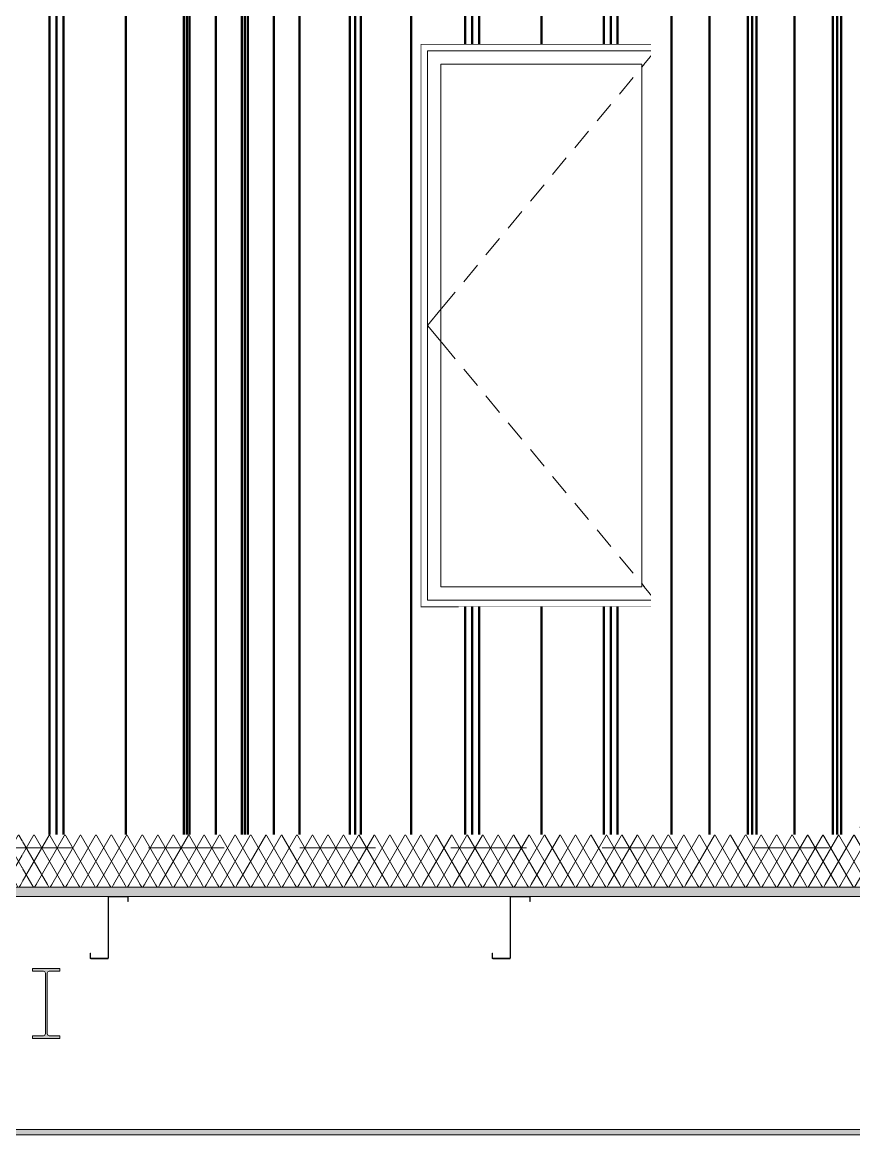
# Model space of a CAD drawing. Header units: millimetres. Extents: x -48147 to 1468943, y -496296 to 18123.
# Drawn here: x 1394783 to 1397886, y -480216 to -476064 of the extents above; entities that cross this region are included whole.
import ezdxf

# ---------------------------------------------------------------- set-up
doc = ezdxf.new("R2010")
doc.units = ezdxf.units.MM
doc.header["$MEASUREMENT"] = 0
doc.linetypes.add('Dashed', pattern=[2822.222233, 1411.111116, -1411.111116])
doc.linetypes.add('Wipeout_Contour', pattern=[1000, 0, -1000])
for name, color, linetype, lineweight, true_color in [('0_Pen_No__105', 7, 'Continuous', 15, 0xa6a6a6), ('A-20-M_Roof_Pen_No__53', 7, 'Continuous', 35, 0x444444), ('New_A-20-M_Ceiling_Pen_No__107', 7, 'Continuous', 15, 0xa6a6a6), ('New_A-20-M_Roof_Pen_No__149', 7, 'Continuous', 0, 0x2a2a2a), ('New_A-20-M_Roof_Pen_No__81', 7, 'Continuous', 20, 0x6a6a6a), ('New_A-25-M_Wall_Ext_Pen_No__104', 7, 'Continuous', 15, 0xa6a6a6), ('New_A-25-M_Wall_Ext_Pen_No__44', 7, 'Continuous', 35, 0x444444), ('New_A-25-M_Wall_Ext_Pen_No__64', 7, 'Continuous', 20, 0x606060)]:
    doc.layers.add(name, color=color, linetype=linetype, lineweight=lineweight, true_color=true_color)
for name, color, linetype in [('A-20-M_Roof', 7, 'Continuous'), ('A-95-M_Elevation Hatch', 7, 'Continuous'), ('New_A-20-M_Ceiling', 7, 'Continuous'), ('New_A-20-M_Roof', 7, 'Continuous'), ('New_A-25-M_Wall_Ext', 7, 'Continuous'), ('New_ArchiCAD Windows', 7, 'Continuous'), ('S-280-M_STRUCT_FRAME.IFC Import', 7, 'Continuous')]:
    doc.layers.add(name, color=color, linetype=linetype)
for name, color, linetype, lineweight in [('A-20-M_Roof_Pen_No__85', 8, 'Continuous', 20), ('A-20-M_Roof_Pen_No__93', 8, 'Continuous', 13), ('A-95-M_Elevation Hatch_Pen_No__22', 8, 'Continuous', 50), ('New_A-20-M_Ceiling_Pen_No__1', 7, 'Continuous', 13), ('New_A-20-M_Roof_Pen_No__4', 7, 'Continuous', 20), ('New_A-20-M_Roof_Pen_No__85', 8, 'Continuous', 20), ('New_ArchiCAD Windows_Pen_No__101', 252, 'Continuous', 15), ('New_ArchiCAD Windows_Pen_No__3', 7, 'Continuous', 18), ('New_ArchiCAD Windows_Pen_No__87', 8, 'Continuous', 20), ('S-280-M_STRUCT_FRAME.IFC Import_Pen_No__1', 7, 'Continuous', 13), ('S-280-M_STRUCT_FRAME.IFC Import_Pen_No__160', 5, 'Continuous', 200)]:
    doc.layers.add(name, color=color, linetype=linetype, lineweight=lineweight)
pattern_1 = [(60, (1411454.48, -491295.517), (-43.30127, 25), []), (120, (1411454.48, -491295.517), (43.30127, 25), [])]
pattern_2 = [(90, (1411480.33, -491295.5), (-517, 0), []), (90, (1411454.5, -491295.5), (-517, 0), []), (90, (1411428.63, -491295.5), (-517, 0), []), (90, (1411712.98, -491040.52), (-258.5, 0), [])]

# ---------------------------------------------------------------- blocks, each defined once
blk = doc.blocks.new('Section Elem_176_1', base_point=(1411454.5, -491295.5))
at = {"color": 254, "linetype": 'Wipeout_Contour', "lineweight": 0, "ltscale": 5902300.220072519}
blk.add_wipeout([(1396295.2, -476195.5), (1396270.2, -476195.5), (1396270.2, -478195.5), (1396295.2, -478195.5)], dxfattribs=at).dxf.layer = 'New_ArchiCAD Windows'
at = {"color": 254, "linetype": 'Wipeout_Contour', "lineweight": 0, "ltscale": 5905612.250598381}
blk.add_wipeout([(1397145.2, -478195.5), (1397170.2, -478195.5), (1397170.2, -476195.5), (1397145.2, -476195.5)], dxfattribs=at).dxf.layer = 'New_ArchiCAD Windows'
at = {"color": 254, "linetype": 'Wipeout_Contour', "lineweight": 0, "ltscale": 11805277.94470387}
blk.add_wipeout([(1397145.2, -476195.5), (1397170.2, -476195.5), (1397170.2, -476145.5), (1396270.2, -476145.5), (1396270.2, -476195.5), (1396295.2, -476195.5), (1396295.2, -476170.5), (1397145.2, -476170.5)], dxfattribs=at).dxf.layer = 'New_ArchiCAD Windows'
at = {"color": 254, "linetype": 'Wipeout_Contour', "lineweight": 0, "ltscale": 5902442.099922271}
blk.add_wipeout([(1396345.2, -478170.5), (1396345.2, -476220.5), (1396295.2, -476220.5), (1396295.2, -478170.5)], dxfattribs=at).dxf.layer = 'New_ArchiCAD Windows'
at = {"color": 254, "linetype": 'Wipeout_Contour', "lineweight": 0, "ltscale": 5905470.242143083}
blk.add_wipeout([(1397095.2, -476220.5), (1397095.2, -478170.5), (1397145.2, -478170.5), (1397145.2, -476220.5)], dxfattribs=at).dxf.layer = 'New_ArchiCAD Windows'
at = {"color": 254, "linetype": 'Wipeout_Contour', "lineweight": 0, "ltscale": 11810547.17961747}
blk.add_wipeout([(1397145.2, -478220.5), (1396295.2, -478220.5), (1396295.2, -478195.5), (1396270.2, -478195.5), (1396270.2, -478245.5), (1397170.2, -478245.5), (1397170.2, -478195.5), (1397145.2, -478195.5)], dxfattribs=at).dxf.layer = 'New_ArchiCAD Windows'
at = {"layer": 'New_ArchiCAD Windows_Pen_No__87', "linetype": 'Continuous'}
for p, q in [((1396270.2, -478245.5), (1396270.2, -476145.5)), ((1396270.2, -476145.5), (1397170.2, -476145.5)), ((1397170.2, -476145.5), (1397170.2, -478245.5)), ((1397170.2, -478245.5), (1396270.2, -478245.5))]:
    blk.add_line(p, q, dxfattribs=at)
at = {"color": 254, "linetype": 'Wipeout_Contour', "lineweight": 0, "ltscale": 8854010.972470649}
blk.add_wipeout([(1397145.2, -476170.5), (1396295.2, -476170.5), (1396295.2, -476220.5), (1396345.2, -476220.5), (1397095.2, -476220.5), (1397145.2, -476220.5)], dxfattribs=at).dxf.layer = 'New_ArchiCAD Windows'
at = {"color": 254, "linetype": 'Wipeout_Contour', "lineweight": 0, "ltscale": 8857857.662685473}
blk.add_wipeout([(1396295.2, -478220.5), (1397145.2, -478220.5), (1397145.2, -478170.5), (1397095.2, -478170.5), (1396345.2, -478170.5), (1396295.2, -478170.5)], dxfattribs=at).dxf.layer = 'New_ArchiCAD Windows'
at = {"layer": 'New_ArchiCAD Windows_Pen_No__101', "linetype": 'Continuous'}
for p, q in [((1396295.2, -476220.5), (1396295.2, -476170.5)), ((1396295.2, -476170.5), (1397145.2, -476170.5)), ((1397145.2, -476170.5), (1397145.2, -476220.5)), ((1396295.2, -478170.5), (1396295.2, -476220.5)), ((1397145.2, -476220.5), (1397145.2, -478170.5)), ((1396295.2, -478220.5), (1396295.2, -478170.5)), ((1397145.2, -478170.5), (1397145.2, -478220.5)), ((1397145.2, -478220.5), (1396295.2, -478220.5))]:
    blk.add_line(p, q, dxfattribs=at)
at = {"color": 254, "linetype": 'Wipeout_Contour', "lineweight": 0, "ltscale": 5903956.168347869}
blk.add_wipeout([(1397095.2, -478170.5), (1397095.2, -476220.5), (1396345.2, -476220.5), (1396345.2, -478170.5)], dxfattribs=at).dxf.layer = 'New_ArchiCAD Windows'
at = {"layer": 'New_ArchiCAD Windows_Pen_No__101', "linetype": 'Continuous'}
for p, q in [((1396345.2, -476220.5), (1396345.2, -478170.5)), ((1397095.2, -476220.5), (1396345.2, -476220.5)), ((1397095.2, -478170.5), (1397095.2, -476220.5)), ((1396345.2, -478170.5), (1397095.2, -478170.5))]:
    blk.add_line(p, q, dxfattribs=at)
at = {"layer": 'New_ArchiCAD Windows_Pen_No__3', "linetype": 'Continuous'}
for p, q in [((1397145.2, -476170.5), (1397094.1, -476232.1)), ((1397062.2, -476270.6), (1397011.1, -476332.2)), ((1396979.2, -476370.7), (1396928.1, -476432.2)), ((1396896.2, -476470.7), (1396845.1, -476532.3)), ((1396813.2, -476570.8), (1396762.2, -476632.4)), ((1396730.2, -476670.9), (1396679.2, -476732.4)), ((1396647.3, -476770.9), (1396596.2, -476832.5)), ((1396564.3, -476871), (1396513.2, -476932.6)), ((1396481.3, -476971.1), (1396430.2, -477032.6)), ((1396398.3, -477071.1), (1396347.2, -477132.7)), ((1396346.2, -477133.9), (1396295.2, -477195.5)), ((1396346.2, -477257.1), (1396295.2, -477195.5)), ((1396398.3, -477319.9), (1396347.2, -477258.3)), ((1396481.3, -477420), (1396430.2, -477358.4)), ((1396564.3, -477520), (1396513.2, -477458.5)), ((1396647.3, -477620.1), (1396596.2, -477558.5)), ((1396730.2, -477720.2), (1396679.2, -477658.6)), ((1396813.2, -477820.2), (1396762.2, -477758.7)), ((1396896.2, -477920.3), (1396845.1, -477858.7)), ((1396979.2, -478020.4), (1396928.1, -477958.8)), ((1397062.2, -478120.4), (1397011.1, -478058.9)), ((1397145.2, -478220.5), (1397094.1, -478158.9))]:
    blk.add_line(p, q, dxfattribs=at)
blk = doc.blocks.new('Section Elem_188_1', base_point=(1411454.5, -491295.5))
at = {"layer": 'New_A-25-M_Wall_Ext_Pen_No__44', "linetype": 'Continuous'}
blk.add_line((1394835, -477890.5), (1394795, -477890.5), dxfattribs=at)
at = {"color": 254, "linetype": 'Wipeout_Contour', "lineweight": 0, "ltscale": 5898390.979079758}
blk.add_wipeout([(1394795, -478990.5), (1394835, -478990.5), (1394835, -477940.5), (1394795, -477940.5)], dxfattribs=at).dxf.layer = 'New_A-25-M_Wall_Ext'
at = {"layer": 'New_A-25-M_Wall_Ext_Pen_No__104', "linetype": 'Continuous'}
for points in [[(1394835, -477940.5), (1394835, -477890.5), (1394795, -477890.5), (1394795, -477940.5)], [(1394850, -478439.2), (1394853.7, -478435.5), (1394855, -478430.5), (1394853.7, -478425.5), (1394850, -478421.9), (1394845, -478420.5), (1394840, -478421.9), (1394836.4, -478425.5), (1394835, -478430.5), (1394836.4, -478435.5), (1394840, -478439.2), (1394845, -478440.5)]]:
    blk.add_hatch(color=256, dxfattribs=at).paths.add_polyline_path(points)
at = {"layer": 'New_A-25-M_Wall_Ext_Pen_No__44', "linetype": 'Continuous'}
for p, q in [((1394795, -477890.5), (1394795, -477940.5)), ((1394835, -477890.5), (1394835, -477940.5)), ((1394835, -477940.5), (1394795, -477940.5)), ((1394836.4, -478425.5), (1394835, -478430.5)), ((1394840, -478421.9), (1394836.4, -478425.5)), ((1394845, -478420.5), (1394840, -478421.9)), ((1394845, -478420.5), (1394850, -478421.9)), ((1394850, -478421.9), (1394853.7, -478425.5)), ((1394853.7, -478425.5), (1394855, -478430.5)), ((1394835, -478430.5), (1394836.4, -478435.5)), ((1394836.4, -478435.5), (1394840, -478439.2)), ((1394840, -478439.2), (1394845, -478440.5)), ((1394850, -478439.2), (1394845, -478440.5)), ((1394853.7, -478435.5), (1394850, -478439.2)), ((1394855, -478430.5), (1394853.7, -478435.5))]:
    blk.add_line(p, q, dxfattribs=at)
at = {"layer": 'New_A-25-M_Wall_Ext_Pen_No__64', "linetype": 'Continuous'}
for p, q in [((1394795, -478990.5), (1394795, -477940.5)), ((1394835, -478990.5), (1394835, -477940.5)), ((1394850, -478421.9), (1394850, -478421.9)), ((1394850, -478439.2), (1394850, -478439.2)), ((1394795, -478990.5), (1394835, -478990.5))]:
    blk.add_line(p, q, dxfattribs=at)
blk = doc.blocks.new('Section Elem_395_1', base_point=(1411454.5, -491295.5))
at = {"layer": 'New_A-20-M_Ceiling_Pen_No__107', "linetype": 'Continuous'}
blk.add_hatch(color=256, dxfattribs=at).paths.add_polyline_path([(1392822.2, -480215.5), (1402801.5, -480215.5), (1402801.5, -480195.5), (1392822.2, -480195.5)])
at = {"layer": 'New_A-20-M_Ceiling_Pen_No__1', "linetype": 'Continuous'}
for p, q in [((1402801.5, -480195.5), (1392822.2, -480195.5)), ((1402801.5, -480215.5), (1392822.2, -480215.5))]:
    blk.add_line(p, q, dxfattribs=at)
blk = doc.blocks.new('Section Elem_481_1', base_point=(1411454.5, -491295.5))
at = {"layer": 'New_A-20-M_Roof_Pen_No__4', "linetype": 'Continuous'}
for p, q in [((1395106.4, -479326.5), (1393675.4, -479326.5)), ((1395175.4, -479326.5), (1395106.4, -479326.5)), ((1396606.4, -479326.5), (1395175.4, -479326.5)), ((1396675.4, -479326.5), (1396606.4, -479326.5)), ((1398106.4, -479326.5), (1396675.4, -479326.5))]:
    blk.add_line(p, q, dxfattribs=at)
at = {"color": 254, "linetype": 'Wipeout_Contour', "lineweight": 0, "ltscale": 5923904.695685593}
blk.add_wipeout([(1411569.1, -479281.5), (1390975.3, -479281.5), (1390975.3, -479291.5), (1411569.1, -479291.5)], dxfattribs=at).dxf.layer = 'New_A-20-M_Roof'
at = {"layer": 'New_A-20-M_Roof_Pen_No__81', "linetype": 'Continuous', "lineweight": 0, "true_color": 0x353535}
blk.add_hatch(color=250, dxfattribs=at).paths.add_polyline_path([(1390975.3, -479291.5), (1390975.3, -479326.5), (1411569.1, -479326.5), (1411569.1, -479291.5)])
at = {"layer": 'New_A-20-M_Roof_Pen_No__85', "linetype": 'Continuous'}
h = blk.add_hatch(dxfattribs=at)
h.set_pattern_fill('Batt_Insulation_0001', color=256, style=0, pattern_type=2)
h.set_pattern_definition(pattern_1)
h.paths.add_polyline_path([(1411569.1, -479281.5), (1390975.3, -479281.5), (1390975.3, -479291.5), (1411569.1, -479291.5)])
at = {"layer": 'New_A-20-M_Roof_Pen_No__149', "linetype": 'Continuous'}
blk.add_line((1411569.1, -479291.5), (1390975.3, -479291.5), dxfattribs=at)
blk = doc.blocks.new('Section Elem_482_1', base_point=(1411454.5, -491295.5))
at = {"color": 254, "linetype": 'Wipeout_Contour', "lineweight": 0, "ltscale": 5895661.165739702}
blk.add_wipeout([(1391892.8, -479031.6), (1391891.7, -479031.6), (1394782.8, -479068.1), (1397003.6, -479067.5)], dxfattribs=at).dxf.layer = 'A-20-M_Roof'
at = {"color": 254, "linetype": 'Wipeout_Contour', "lineweight": 0, "ltscale": 23705300.2218398}
blk.add_wipeout([(1392500.3, -479016.8), (1392538.1, -479017.1), (1392737.2, -479018.8), (1398924.4, -479070.2), (1409723.6, -479070.2), (1410096.4, -479059.4), (1410101.5, -479059.2), (1411385.1, -479021.9), (1411385.1, -479016.9), (1407099.5, -479016.9), (1407099.5, -479062.4), (1405191.5, -479062.4), (1405191.5, -479016.9), (1392753.2, -479016.9), (1392753.2, -479016.5), (1392510.8, -479016.5)], dxfattribs=at).dxf.layer = 'A-20-M_Roof'
at = {"color": 254, "linetype": 'Wipeout_Contour', "lineweight": 0, "ltscale": 27986191.75519492}
blk.add_wipeout([(1391892.8, -479031.6), (1397003.6, -479067.5), (1398924.4, -479070.2), (1392500.3, -479016.8), (1392491.8, -479017.1), (1392489.6, -479017.1), (1392414.2, -479018.8), (1392414.2, -479024.6), (1392356.7, -479025.9), (1392350.4, -479025.9), (1392350.4, -479025.1), (1392256.6, -479024.6), (1392250.8, -479024.6), (1392246.7, -479024.6), (1392221.9, -479025.2), (1392215.6, -479025.2), (1392215.6, -479023.3), (1392138.5, -479025.1), (1392120.7, -479025.5)], dxfattribs=at).dxf.layer = 'A-20-M_Roof'
at = {"color": 254, "linetype": 'Wipeout_Contour', "lineweight": 0, "ltscale": 11866068.12778171}
blk.add_wipeout([(1394782.8, -479281.5), (1411569.2, -479281.5), (1411569.2, -479138.2), (1411569.1, -479037.6), (1409723.6, -479070.2), (1398924.4, -479070.2), (1397003.6, -479067.5), (1394782.8, -479068.1)], dxfattribs=at).dxf.layer = 'A-20-M_Roof'
at = {"layer": 'A-20-M_Roof_Pen_No__85', "linetype": 'Continuous'}
h = blk.add_hatch(dxfattribs=at)
h.set_pattern_fill('Batt_Insulation_0001', color=256, style=0, pattern_type=2)
h.set_pattern_definition(pattern_1)
h.paths.add_polyline_path([(1394782.8, -479281.5), (1411569.2, -479281.5), (1411569.2, -479138.2), (1411569.1, -479037.6), (1409723.6, -479070.2), (1398924.4, -479070.2), (1397003.6, -479067.5), (1394782.8, -479068.1)])
at = {"layer": 'A-20-M_Roof_Pen_No__53', "linetype": 'Continuous'}
blk.add_line((1394782.8, -479068.1), (1394782.8, -479068.3), dxfattribs=at)
at = {"layer": 'A-20-M_Roof_Pen_No__53', "linetype": 'Continuous', "flags": 128}
blk.add_lwpolyline([(1411569.1, -479037.6), (1409723.6, -479070.2), (1398924.4, -479070.2), (1397003.6, -479067.5), (1394782.8, -479068.1)], dxfattribs=at)
blk = doc.blocks.new('Section Elem_483_1', base_point=(1411454.5, -491295.5))
at = {"color": 254, "linetype": 'Wipeout_Contour', "lineweight": 0, "ltscale": 4414221.647992561}
blk.add_wipeout([(1391013.4, -479029.7), (1391618.3, -479036.2), (1391108.3, -479030.1)], dxfattribs=at).dxf.layer = 'A-20-M_Roof'
at = {"color": 254, "linetype": 'Wipeout_Contour', "lineweight": 0, "ltscale": 25019089.54774899}
blk.add_wipeout([(1391178.8, -479030.1), (1391108.3, -479030.1), (1391618.3, -479036.2), (1394782.8, -479068.3), (1391891.7, -479031.8), (1391654.4, -479031.1), (1391425.9, -479030.6), (1391425.9, -479032.5), (1391381.9, -479032.4), (1391375.4, -479032.3), (1391375.4, -479032.2), (1391264.2, -479031), (1391261.5, -479030.9), (1391242.5, -479030.9), (1391236, -479030.8), (1391236, -479030.2), (1391186.5, -479030.1)], dxfattribs=at).dxf.layer = 'A-20-M_Roof'
at = {"color": 254, "linetype": 'Wipeout_Contour', "lineweight": 0, "ltscale": 4414268.325343929}
blk.add_wipeout([(1391261.5, -479030.9), (1391264.2, -479031), (1391265.2, -479031)], dxfattribs=at).dxf.layer = 'A-20-M_Roof'
at = {"color": 254, "linetype": 'Wipeout_Contour', "lineweight": 0, "ltscale": 8835059.25824206}
blk.add_wipeout([(1394782.8, -479281.5), (1394782.8, -479068.3), (1391618.3, -479036.2), (1391010.8, -479029.7), (1391011.5, -479243.7), (1391011.8, -479281.5)], dxfattribs=at).dxf.layer = 'A-20-M_Roof'
at = {"layer": 'A-20-M_Roof_Pen_No__85', "linetype": 'Continuous'}
h = blk.add_hatch(dxfattribs=at)
h.set_pattern_fill('Batt_Insulation_0001', color=256, style=0, pattern_type=2)
h.set_pattern_definition(pattern_1)
h.paths.add_polyline_path([(1394782.8, -479281.5), (1394782.8, -479068.3), (1391618.3, -479036.2), (1391010.8, -479029.7), (1391011.5, -479243.7), (1391011.8, -479281.5)])
at = {"layer": 'A-20-M_Roof_Pen_No__53', "linetype": 'Continuous', "flags": 128}
for points in [[(1391010.8, -479029.7), (1391011.5, -479243.7), (1391011.8, -479281.5)], [(1391010.8, -479029.7), (1391618.3, -479036.2), (1394782.8, -479068.3)]]:
    blk.add_lwpolyline(points, dxfattribs=at)
at = {"layer": 'A-20-M_Roof_Pen_No__93', "linetype": 'Continuous'}
for p, q in [((1391236, -479030.2), (1391186.4, -479030.1)), ((1391654.5, -479031.1), (1391425.9, -479030.6)), ((1394782.8, -479068.3), (1391891.7, -479031.8))]:
    blk.add_line(p, q, dxfattribs=at)
blk = doc.blocks.new('Section Elem_756_1', base_point=(1411454.5, -491295.5))
at = {"layer": 'S-280-M_STRUCT_FRAME.IFC Import_Pen_No__160', "linetype": 'Continuous', "lineweight": 0, "true_color": 0x00007f}
blk.add_hatch(color=176, dxfattribs=at).paths.add_polyline_path([(1396678.4, -479329.5), (1396677.5, -479327.4), (1396675.4, -479326.5), (1396606.4, -479326.5), (1396604.3, -479327.4), (1396603.4, -479329.5), (1396603.4, -479555.5), (1396603, -479556.6), (1396601.9, -479557), (1396538.9, -479557), (1396537.9, -479556.6), (1396537.4, -479555.5), (1396537.4, -479537.5), (1396535.9, -479537.5), (1396535.9, -479555.5), (1396536.8, -479557.6), (1396538.9, -479558.5), (1396601.9, -479558.5), (1396604, -479557.6), (1396604.9, -479555.5), (1396604.9, -479329.5), (1396605.4, -479328.5), (1396606.4, -479328), (1396675.4, -479328), (1396676.5, -479328.5), (1396676.9, -479329.5), (1396676.9, -479345.5), (1396678.4, -479345.5)])
at = {"layer": 'S-280-M_STRUCT_FRAME.IFC Import_Pen_No__1', "linetype": 'Continuous'}
for p, q in [((1396606.4, -479326.5), (1396604.3, -479327.4)), ((1396675.4, -479326.5), (1396677.5, -479327.4)), ((1396678.4, -479345.5), (1396676.9, -479345.5)), ((1396537.4, -479537.5), (1396535.9, -479537.5))]:
    blk.add_line(p, q, dxfattribs=at)
at = {"layer": 'S-280-M_STRUCT_FRAME.IFC Import_Pen_No__1', "linetype": 'Continuous', "flags": 128}
for points in [[(1396604.3, -479327.4), (1396603.4, -479329.5), (1396603.4, -479555.5), (1396603, -479556.6)], [(1396605.4, -479328.5), (1396604.9, -479329.5), (1396604.9, -479555.5), (1396604, -479557.6)], [(1396676.5, -479328.5), (1396675.4, -479328), (1396606.4, -479328), (1396605.4, -479328.5)], [(1396676.5, -479328.5), (1396676.9, -479329.5), (1396676.9, -479345.5)], [(1396677.5, -479327.4), (1396678.4, -479329.5), (1396678.4, -479345.5)], [(1396535.9, -479537.5), (1396535.9, -479555.5), (1396536.8, -479557.6)], [(1396537.4, -479537.5), (1396537.4, -479555.5), (1396537.9, -479556.6)], [(1396536.8, -479557.6), (1396538.9, -479558.5), (1396601.9, -479558.5), (1396604, -479557.6)], [(1396537.9, -479556.6), (1396538.9, -479557), (1396601.9, -479557), (1396603, -479556.6)]]:
    blk.add_lwpolyline(points, dxfattribs=at)
blk = doc.blocks.new('Section Elem_757_1', base_point=(1411454.5, -491295.5))
at = {"layer": 'S-280-M_STRUCT_FRAME.IFC Import_Pen_No__160', "linetype": 'Continuous', "lineweight": 0, "true_color": 0x00007f}
blk.add_hatch(color=176, dxfattribs=at).paths.add_polyline_path([(1395178.4, -479329.5), (1395177.5, -479327.4), (1395175.4, -479326.5), (1395106.4, -479326.5), (1395104.3, -479327.4), (1395103.4, -479329.5), (1395103.4, -479555.5), (1395103, -479556.6), (1395101.9, -479557), (1395038.9, -479557), (1395037.9, -479556.6), (1395037.4, -479555.5), (1395037.4, -479537.5), (1395035.9, -479537.5), (1395035.9, -479555.5), (1395036.8, -479557.6), (1395038.9, -479558.5), (1395101.9, -479558.5), (1395104, -479557.6), (1395104.9, -479555.5), (1395104.9, -479329.5), (1395105.4, -479328.5), (1395106.4, -479328), (1395175.4, -479328), (1395176.5, -479328.5), (1395176.9, -479329.5), (1395176.9, -479345.5), (1395178.4, -479345.5)])
at = {"layer": 'S-280-M_STRUCT_FRAME.IFC Import_Pen_No__1', "linetype": 'Continuous'}
for p, q in [((1395106.4, -479326.5), (1395104.3, -479327.4)), ((1395175.4, -479326.5), (1395177.5, -479327.4)), ((1395178.4, -479345.5), (1395176.9, -479345.5)), ((1395037.4, -479537.5), (1395035.9, -479537.5))]:
    blk.add_line(p, q, dxfattribs=at)
at = {"layer": 'S-280-M_STRUCT_FRAME.IFC Import_Pen_No__1', "linetype": 'Continuous', "flags": 128}
for points in [[(1395104.3, -479327.4), (1395103.4, -479329.5), (1395103.4, -479555.5), (1395103, -479556.6)], [(1395105.4, -479328.5), (1395104.9, -479329.5), (1395104.9, -479555.5), (1395104, -479557.6)], [(1395176.5, -479328.5), (1395175.4, -479328), (1395106.4, -479328), (1395105.4, -479328.5)], [(1395176.5, -479328.5), (1395176.9, -479329.5), (1395176.9, -479345.5)], [(1395177.5, -479327.4), (1395178.4, -479329.5), (1395178.4, -479345.5)], [(1395035.9, -479537.5), (1395035.9, -479555.5), (1395036.8, -479557.6)], [(1395037.4, -479537.5), (1395037.4, -479555.5), (1395037.9, -479556.6)], [(1395036.8, -479557.6), (1395038.9, -479558.5), (1395101.9, -479558.5), (1395104, -479557.6)], [(1395037.9, -479556.6), (1395038.9, -479557), (1395101.9, -479557), (1395103, -479556.6)]]:
    blk.add_lwpolyline(points, dxfattribs=at)
blk = doc.blocks.new('Section Elem_766_1', base_point=(1411454.5, -491295.5))
at = {"layer": 'S-280-M_STRUCT_FRAME.IFC Import_Pen_No__160', "linetype": 'Continuous', "lineweight": 0, "true_color": 0x00007f}
blk.add_hatch(color=176, dxfattribs=at).paths.add_polyline_path([(1394821.4, -479855.9), (1394923.6, -479855.9), (1394923.6, -479845.9), (1394883.3, -479845.9), (1394877.9, -479843.7), (1394875.7, -479838.3), (1394875.7, -479613.1), (1394877.9, -479607.7), (1394883.3, -479605.5), (1394923.6, -479605.5), (1394923.6, -479595.5), (1394821.4, -479595.5), (1394821.4, -479605.5), (1394861.8, -479605.5), (1394867.2, -479607.7), (1394869.4, -479613.1), (1394869.4, -479838.3), (1394867.2, -479843.7), (1394861.8, -479845.9), (1394821.4, -479845.9)])
at = {"layer": 'S-280-M_STRUCT_FRAME.IFC Import_Pen_No__1', "linetype": 'Continuous'}
for p, q in [((1394821.4, -479595.5), (1394821.4, -479605.5)), ((1394923.6, -479595.5), (1394821.4, -479595.5)), ((1394923.6, -479595.5), (1394923.6, -479605.5)), ((1394821.4, -479845.9), (1394821.4, -479855.9)), ((1394923.6, -479855.9), (1394821.4, -479855.9)), ((1394923.6, -479845.9), (1394923.6, -479855.9))]:
    blk.add_line(p, q, dxfattribs=at)
at = {"layer": 'S-280-M_STRUCT_FRAME.IFC Import_Pen_No__1', "linetype": 'Continuous', "flags": 128}
for points in [[(1394867.2, -479607.7), (1394861.8, -479605.5), (1394821.4, -479605.5)], [(1394867.2, -479607.7), (1394869.4, -479613.1), (1394869.4, -479838.3), (1394867.2, -479843.7)], [(1394877.9, -479607.7), (1394875.7, -479613.1), (1394875.7, -479838.3), (1394877.9, -479843.7)], [(1394923.6, -479605.5), (1394883.3, -479605.5), (1394877.9, -479607.7)], [(1394867.2, -479843.7), (1394861.8, -479845.9), (1394821.4, -479845.9)], [(1394877.9, -479843.7), (1394883.3, -479845.9), (1394923.6, -479845.9)]]:
    blk.add_lwpolyline(points, dxfattribs=at)
blk = doc.blocks.new('S-34 Building Section_STORY_MARKER', base_point=(1411454.5, -491295.5))
at = {"layer": '0_Pen_No__105', "linetype": 'Dashed', "ltscale": 0.2}
blk.add_line((1387916.2, -479145.5), (1445948.4, -479145.5), dxfattribs=at)

msp = doc.modelspace()

# ---------------------------------------------------------------- block references
at = {"layer": 'New_A-20-M_Ceiling'}
msp.add_blockref('Section Elem_395_1', (1411454.5, -491295.5), dxfattribs=at)
at = {"layer": 'New_A-20-M_Roof'}
msp.add_blockref('Section Elem_481_1', (1411454.5, -491295.5), dxfattribs=at)
at = {"layer": 'New_A-25-M_Wall_Ext'}
msp.add_blockref('Section Elem_188_1', (1411454.5, -491295.5), dxfattribs=at)
at = {"layer": 'New_ArchiCAD Windows'}
msp.add_blockref('Section Elem_176_1', (1411454.5, -491295.5), dxfattribs=at)
at = {"layer": 'S-280-M_STRUCT_FRAME.IFC Import'}
msp.add_blockref('Section Elem_766_1', (1411454.5, -491295.5), dxfattribs=at)

# ---------------------------------------------------------------- next in the draw order: block references
at = {"layer": 'A-20-M_Roof'}
msp.add_blockref('Section Elem_482_1', (1411454.5, -491295.5), dxfattribs=at)
at = {"layer": 'S-280-M_STRUCT_FRAME.IFC Import'}
for name in ['Section Elem_757_1', 'Section Elem_756_1']:
    msp.add_blockref(name, (1411454.5, -491295.5), dxfattribs=at)

# ---------------------------------------------------------------- next in the draw order: block references
at = {"layer": 'A-20-M_Roof'}
msp.add_blockref('Section Elem_483_1', (1411454.5, -491295.5), dxfattribs=at)

# ---------------------------------------------------------------- next in the draw order: wipeouts: each hides what was drawn before it
at = {"color": 254, "linetype": 'Wipeout_Contour', "lineweight": 0, "ltscale": 11803266.25615631}
msp.add_wipeout([(1396410.9, -473903.9), (1396410.9, -476145.5), (1396270.2, -476145.5), (1396270.2, -478345.5), (1396410.9, -478345.5), (1396410.9, -479095.5), (1395771.7, -479095.5), (1395771.7, -473903.9)], dxfattribs=at).dxf.layer = 'A-95-M_Elevation Hatch'
at = {"color": 254, "linetype": 'Wipeout_Contour', "lineweight": 0, "ltscale": 5906218.91257283}
msp.add_wipeout([(1397908, -473903.9), (1397908, -479095.5), (1397199, -479095.5), (1397199, -473903.9)], dxfattribs=at).dxf.layer = 'A-95-M_Elevation Hatch'

# ---------------------------------------------------------------- next in the draw order: hatches: boundary and pattern name
at = {"layer": 'A-95-M_Elevation Hatch_Pen_No__22', "linetype": 'Continuous'}
h = msp.add_hatch(dxfattribs=at)
h.set_pattern_fill('cladding_vertical2_0001', color=256, style=0, pattern_type=2)
h.set_pattern_definition([(90, (1411475.33, -491295.5), (-417, 0), []), (90, (1411454.5, -491295.5), (-417, 0), []), (90, (1411433.63, -491295.5), (-417, 0), []), (90, (1411662.98, -491040.52), (-208.5, 0), [])])
h.paths.add_polyline_path([(1396410.9, -473903.9), (1396410.9, -476145.5), (1396270.2, -476145.5), (1396270.2, -478345.5), (1396410.9, -478345.5), (1396410.9, -479095.5), (1395771.7, -479095.5), (1395771.7, -473903.9)])
h = msp.add_hatch(dxfattribs=at)
h.set_pattern_fill('cladding_vertical_1_0001', color=256, style=0, pattern_type=2)
h.set_pattern_definition([(90, (1411470.33, -491295.52), (-317, 0), []), (90, (1411454.48, -491295.52), (-317, 0), []), (90, (1411438.63, -491295.52), (-317, 0), []), (90, (1411612.98, -491040.52), (-158.5, 0), [])])
h.paths.add_polyline_path([(1397908, -473903.9), (1397908, -479095.5), (1397199, -479095.5), (1397199, -473903.9)])

# ---------------------------------------------------------------- next in the draw order: wipeouts: each hides what was drawn before it
at = {"color": 254, "linetype": 'Wipeout_Contour', "lineweight": 0, "ltscale": 5898678.059543265}
msp.add_wipeout([(1395771.7, -473903.9), (1395351.4, -473903.9), (1395351.4, -479095.5), (1395771.7, -479095.5)], dxfattribs=at).dxf.layer = 'A-95-M_Elevation Hatch'
at = {"color": 254, "linetype": 'Wipeout_Contour', "lineweight": 0, "ltscale": 11807531.61199265}
msp.add_wipeout([(1397129.8, -478245.5), (1397129.8, -476145.5), (1396410.9, -476145.5), (1396410.9, -473903.9), (1397199, -473903.9), (1397199, -479095.5), (1396410.9, -479095.5), (1396410.9, -478245.5)], dxfattribs=at).dxf.layer = 'A-95-M_Elevation Hatch'

# ---------------------------------------------------------------- next in the draw order: hatches: boundary and pattern name
at = {"layer": 'A-95-M_Elevation Hatch_Pen_No__22', "linetype": 'Continuous'}
h = msp.add_hatch(dxfattribs=at)
h.set_pattern_fill('cladding_vertical__0001', color=256, style=0, pattern_type=2)
h.set_pattern_definition([(90, (1411465.33, -491295.52), (-217, 0), []), (90, (1411454.48, -491295.52), (-217, 0), []), (90, (1411443.63, -491295.52), (-217, 0), []), (90, (1411562.98, -491040.52), (-108.5, 0), [])])
h.paths.add_polyline_path([(1395771.7, -473903.9), (1395351.4, -473903.9), (1395351.4, -479095.5), (1395771.7, -479095.5)])
h = msp.add_hatch(dxfattribs=at)
h.set_pattern_fill('cladding_vertical3_0001', color=256, style=0, pattern_type=2)
h.set_pattern_definition(pattern_2)
h.paths.add_polyline_path([(1397129.8, -478245.5), (1397129.8, -476145.5), (1396410.9, -476145.5), (1396410.9, -473903.9), (1397199, -473903.9), (1397199, -479095.5), (1396410.9, -479095.5), (1396410.9, -478245.5)])

# ---------------------------------------------------------------- next in the draw order: wipeouts: each hides what was drawn before it
at = {"color": 254, "linetype": 'Wipeout_Contour', "lineweight": 0, "ltscale": 5896655.410458452}
msp.add_wipeout([(1395351.4, -473903.9), (1394703.1, -473903.9), (1394703.1, -479095.5), (1395351.4, -479095.5)], dxfattribs=at).dxf.layer = 'A-95-M_Elevation Hatch'

# ---------------------------------------------------------------- next in the draw order: hatches: boundary and pattern name
at = {"layer": 'A-95-M_Elevation Hatch_Pen_No__22', "linetype": 'Continuous'}
h = msp.add_hatch(dxfattribs=at)
h.set_pattern_fill('cladding_vertical3_0001', color=256, style=0, pattern_type=2)
h.set_pattern_definition(pattern_2)
h.paths.add_polyline_path([(1395351.4, -473903.9), (1394703.1, -473903.9), (1394703.1, -479095.5), (1395351.4, -479095.5)])

# ---------------------------------------------------------------- next in the draw order: block references
at = {"linetype": 'Continuous', "lineweight": 0}
msp.add_blockref('S-34 Building Section_STORY_MARKER', (1411454.5, -491295.5), dxfattribs=at)

doc.saveas('drawing.dxf')
